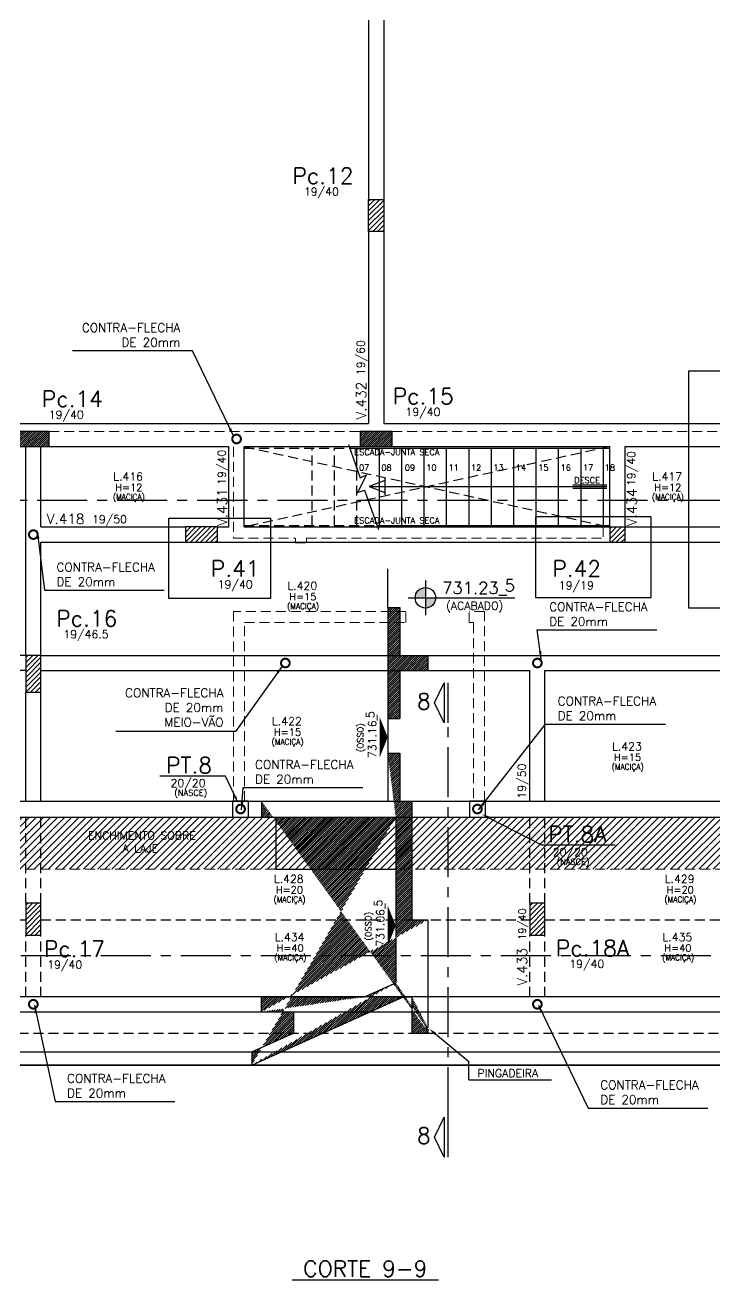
# Model space of a CAD drawing. Header units: inches. Extents: x 17515 to 34518, y -9122 to -4917.
# Drawn here: x 26592 to 27455, y -8378 to -6810 of the extents above; entities that cross this region are included whole.
import ezdxf
from ezdxf.enums import TextEntityAlignment as Align

# ---------------------------------------------------------------- set-up
doc = ezdxf.new("R2010")
doc.units = ezdxf.units.IN
doc.header["$LTSCALE"] = 50
doc.header["$MEASUREMENT"] = 0
doc.linetypes.add('CENTER', pattern=[2, 1.25, -0.25, 0.25, -0.25])
doc.linetypes.add('HIDDEN', pattern=[0.375, 0.25, -0.125])
for name, color, linetype in [('ALVENARIA', 10, 'HIDDEN'), ('CONTRA-FLECHA', 152, 'Continuous'), ('CORTE-FORMA', 1, 'Continuous'), ('COTA', 6, 'Continuous'), ('ESCADA', 8, 'Continuous'), ('FO-HACHURA_PILAR-CONT', 252, 'Continuous'), ('FO-HACHURA_PILAR-MORRE', 252, 'Continuous'), ('FO-TEXTO-LAJES', 152, 'Continuous'), ('FO-TEXTO-VIGAS', 3, 'Continuous'), ('NIVEL', 3, 'Continuous'), ('NIVEL-ARQUITETURA', 3, 'Continuous'), ('P-C', 1, 'Continuous'), ('P-M', 7, 'Continuous'), ('P-N', 5, 'Continuous'), ('TEXTO', 3, 'Continuous')]:
    doc.layers.add(name, color=color, linetype=linetype)
for name, color, linetype, lineweight in [('FO-Textos dos pilares', 3, 'Continuous', 20), ('FO-Vigas', 2, 'Continuous', 30), ('SEM LAJE', 8, 'Continuous', 30)]:
    doc.layers.add(name, color=color, linetype=linetype, lineweight=lineweight)
doc.styles.add('ROMANS', font='romans.shx')
doc.dimstyles.new('NOTA', dxfattribs={"dimscale": 5, "dimtxt": 2, "dimasz": 2, "dimexe": 1.5, "dimexo": 2, "dimgap": 1, "dimtad": 1, "dimdec": 1, "dimzin": 12, "dimdsep": 46, "dimtxsty": 'ROMANS', "dimcen": 0.09, "dimclrd": 8, "dimclre": 8, "dimclrt": 3, "dimadec": 0, "dimazin": 0, "dimtfac": 1, "dimtdec": 1, "dimtofl": 0, "dimtmove": 0, "dimatfit": 3, "dimfxl": 1, "dimtolj": 1, "dimtzin": 12, "dimarcsym": 0})
pattern_1 = [(45, (7347.2887, 0), (-3.0935922, 3.0935922), [])]
pattern_2 = [(45, (7347.2887, 0), (-1.32582521, 1.32582521), [])]

msp = doc.modelspace()

# ---------------------------------------------------------------- hatches: boundary and pattern name
at = {"layer": 'CORTE-FORMA'}
h = msp.add_hatch(dxfattribs=at)
h.set_pattern_fill('ANSI31', color=70, scale=15)
h.set_pattern_definition([(45, (7379.0001, 0), (-1.32582521, 1.32582521), [])])
h.paths.add_polyline_path([(27045.688, -7676.65), (27060.688, -7676.65), (27060.688, -7616.65), (27095.688, -7616.65), (27095.688, -7597.65), (27060.688, -7597.65), (27060.688, -7537.65), (27045.688, -7537.65)])
h = msp.add_hatch(dxfattribs=at)
h.set_pattern_fill('ANSI31', color=70, scale=15)
h.set_pattern_definition(pattern_2)
edge = h.paths.add_edge_path()
edge.add_line((27075.688, -7928.15), (27095.688, -7928.15))
edge.add_line((26887.688, -8043.15), (26927.688, -8043.15))
edge.add_line((27065.536, -8024.15), (27075.688, -8024.15))
edge.add_line((26887.688, -8024.15), (27016.799, -8024.15))
edge.add_line((26887.688, -8043.15), (26887.688, -8024.15))
edge.add_line((27016.799, -8024.15), (27055.688, -8006.65))
edge.add_line((26875.688, -8109.582), (27065.536, -8024.15))
edge.add_line((26927.688, -8043.15), (26927.688, -8069.733))
edge.add_line((26875.688, -8093.133), (26927.688, -8069.733))
edge.add_line((26875.688, -8093.133), (26875.688, -8109.582))
edge.add_line((27075.688, -7779.65), (27075.688, -7928.15))
edge.add_line((27055.688, -7799.65), (27055.688, -8006.65))
edge.add_line((27093.688, -8062.733), (27093.688, -8064.733))
edge.add_line((27095.688, -8064.733), (27095.688, -8069.651))
edge.add_line((27095.688, -7928.15), (27095.688, -8062.733))
edge.add_line((27075.688, -8024.15), (27075.688, -8069.651))
edge.add_line((27075.688, -8069.651), (27095.688, -8069.651))
edge.add_line((27095.688, -8062.733), (27093.688, -8062.733))
edge.add_line((27095.688, -8064.733), (27093.688, -8064.733))
edge.add_line((26887.688, -7779.65), (27045.688, -7779.65))
edge.add_line((26887.688, -7779.65), (26887.688, -7799.65))
edge.add_line((26887.688, -7799.65), (27055.688, -7799.65))
edge.add_line((27045.688, -7719.65), (27045.688, -7779.65))
edge.add_line((27060.688, -7779.65), (27075.688, -7779.65))
edge.add_line((27060.688, -7719.65), (27060.688, -7779.65))
edge.add_line((27045.688, -7719.65), (27060.688, -7719.65))
h = msp.add_hatch(dxfattribs=at)
h.set_pattern_fill('ANSI31', color=40, scale=50)
h.set_pattern_definition([(45, (7347.2887, 1640.526), (-4.4194174, 4.4194174), [])])
h.paths.add_polyline_path([(28470.688, -7799.65), (25898.721, -7799.65), (25898.721, -7864.65), (28398.638, -7864.65), (28398.638, -8024.15), (28470.688, -8024.15)])
at = {"layer": 'FO-HACHURA_PILAR-CONT'}
h = msp.add_hatch(dxfattribs=at)
h.set_pattern_fill('ANSI31', color=256, scale=15)
h.set_pattern_definition(pattern_2)
h.paths.add_polyline_path([(26622.671, -7336.65), (26622.671, -7327.15), (26622.671, -7317.65), (26602.671, -7317.65), (26582.671, -7317.65), (26582.671, -7327.15), (26582.671, -7336.65), (26602.671, -7336.65)])
h = msp.add_hatch(dxfattribs=at)
h.set_pattern_fill('ANSI31', color=256, scale=15)
h.set_pattern_definition(pattern_2)
h.paths.add_polyline_path([(27011.221, -7317.65), (27011.221, -7327.15), (27011.221, -7336.65), (27031.221, -7336.65), (27051.221, -7336.65), (27051.221, -7327.15), (27051.221, -7317.65), (27031.221, -7317.65)])
at = {"layer": 'FO-HACHURA_PILAR-MORRE'}
h = msp.add_hatch(dxfattribs=at)
h.set_pattern_fill('ANSI31', color=256, scale=35)
h.set_pattern_definition(pattern_1)
h.paths.add_polyline_path([(27021.688, -7027.65), (27040.688, -7027.65), (27040.688, -7067.65), (27021.688, -7067.65)])
h = msp.add_hatch(dxfattribs=at)
h.set_pattern_fill('ANSI31', color=256, scale=35)
h.set_pattern_definition(pattern_1)
h.paths.add_polyline_path([(26792.721, -7437.15), (26792.721, -7446.65), (26792.721, -7456.15), (26812.721, -7456.15), (26832.721, -7456.15), (26832.721, -7446.65), (26832.721, -7437.15), (26812.721, -7437.15)])
h = msp.add_hatch(dxfattribs=at)
h.set_pattern_fill('ANSI31', color=256, scale=35)
h.set_pattern_definition(pattern_1)
h.paths.add_polyline_path([(27342.221, -7456.15), (27342.221, -7437.15), (27323.221, -7437.15), (27323.221, -7456.15)])
h = msp.add_hatch(dxfattribs=at)
h.set_pattern_fill('ANSI31', color=256, scale=35)
h.set_pattern_definition(pattern_1)
h.paths.add_polyline_path([(26593.187, -7597.65), (26593.187, -7644.15), (26612.187, -7644.15), (26612.187, -7597.65)])
h = msp.add_hatch(dxfattribs=at)
h.set_pattern_fill('ANSI31', color=256, scale=35)
h.set_pattern_definition(pattern_1)
h.paths.add_polyline_path([(26612.187, -7907.187), (26602.687, -7907.187), (26593.187, -7907.187), (26593.187, -7927.187), (26593.187, -7947.187), (26602.687, -7947.187), (26612.187, -7947.187), (26612.187, -7927.187)])
h = msp.add_hatch(dxfattribs=at)
h.set_pattern_fill('ANSI31', color=256, scale=35)
h.set_pattern_definition(pattern_1)
h.paths.add_polyline_path([(27242.171, -7907.187), (27232.671, -7907.187), (27223.171, -7907.187), (27223.171, -7927.187), (27223.171, -7947.187), (27232.671, -7947.187), (27242.171, -7947.187), (27242.171, -7927.187)])
at = {"layer": 'NIVEL-ARQUITETURA'}
h = msp.add_hatch(color=1, dxfattribs=at)
h.paths.add_polyline_path([(27104.622, -7530.582), (27105.598, -7525.674), (27092.773, -7525.674), (27092.773, -7534.603), (27098.093, -7537.248), (27101.842, -7534.743)])
h.paths.add_polyline_path([(27092.773, -7534.603), (27092.773, -7538.499), (27097.681, -7537.523), (27098.093, -7537.248)])
h.paths.add_polyline_path([(27092.773, -7512.849), (27087.865, -7513.826), (27083.705, -7516.606), (27080.925, -7520.766), (27079.948, -7525.674), (27092.773, -7525.674)])

# ---------------------------------------------------------------- linework, layer by layer
for points in [[(27421.869, -7241.903), (27736.211, -7241.903), (27736.211, -7538.738), (27421.869, -7538.738)], [(26771.959, -7426.096), (26898.956, -7426.096), (26898.956, -7526.637), (26771.959, -7526.637)], [(27374.861, -7424.273), (27230.535, -7424.273), (27230.535, -7525.177), (27374.861, -7525.177)]]:
    msp.add_lwpolyline(points, close=True)
at = {"layer": 'ALVENARIA', "lineweight": 5}
for p, q in [((26622.671, -7317.65), (27011.221, -7317.65)), ((27051.221, -7317.65), (27463.221, -7317.65)), ((26852.721, -7337.15), (26852.721, -7451.15)), ((26852.721, -7451.15), (26930.221, -7451.15)), ((26930.221, -7451.15), (26930.221, -7451.65)), ((26930.221, -7451.15), (26930.221, -7451.65)), ((26930.221, -7451.65), (26930.221, -7457.15)), ((26930.221, -7457.15), (26944.221, -7457.15)), ((26944.221, -7451.65), (26944.221, -7451.15)), ((26944.221, -7451.15), (27314.721, -7451.15)), ((26944.221, -7451.65), (26944.221, -7451.15)), ((26944.221, -7457.15), (26944.221, -7451.65)), ((26852.721, -7542.65), (26852.721, -7779.65)), ((27068.221, -7542.65), (26852.721, -7542.65)), ((27068.221, -7556.65), (27068.221, -7542.65)), ((27166.721, -7542.65), (27147.221, -7542.65)), ((27147.221, -7556.65), (27147.221, -7542.65)), ((27166.721, -7779.65), (27166.721, -7542.65)), ((26866.721, -7779.65), (26866.721, -7556.65)), ((26866.721, -7556.65), (27068.221, -7556.65)), ((27147.221, -7556.65), (27152.721, -7556.65)), ((27152.721, -7557.15), (27152.721, -7556.65)), ((27152.721, -7557.15), (27152.721, -7556.65)), ((27152.721, -7557.15), (27152.721, -7779.65)), ((25898.638, -7864.65), (28398.638, -7864.65))]:
    msp.add_line(p, q, dxfattribs=at)
at = {"layer": 'ALVENARIA', "lineweight": 5, "flags": 128}
msp.add_lwpolyline([(27314.721, -7437.15), (27314.721, -7451.15)], dxfattribs=at)
at = {"layer": 'CONTRA-FLECHA', "linetype": 'Continuous', "const_width": 2.56}
for points in [[(26852.903, -7330.969, 1), (26860.54, -7323.332, 1)], [(26598.869, -7450.469, 1), (26606.506, -7442.832, 1)], [(26913.861, -7610.969, 1), (26921.498, -7603.332, 1)], [(27228.853, -7610.969, 1), (27236.49, -7603.332, 1)], [(26857.903, -7793.469, 1), (26865.54, -7785.832, 1)], [(27153.903, -7793.469, 1), (27161.54, -7785.832, 1)], [(26598.869, -8037.469, 1), (26606.506, -8029.832, 1)], [(27228.853, -8037.469, 1), (27236.49, -8029.832, 1)]]:
    msp.add_lwpolyline(points, format="xyb", close=True, dxfattribs=at)
at = {"layer": 'CORTE-FORMA', "color": 8}
for p, q in [((27045.688, -7537.65), (27045.688, -7489.599)), ((27045.688, -7676.65), (27045.688, -7719.65))]:
    msp.add_line(p, q, dxfattribs=at)
at = {"layer": 'CORTE-FORMA'}
for p, q in [((27045.688, -7537.65), (27045.688, -7676.65)), ((27060.688, -7537.65), (27060.688, -7597.65)), ((27060.688, -7597.65), (27095.688, -7597.65)), ((27095.688, -7597.65), (27095.688, -7616.65)), ((27060.688, -7616.65), (27060.688, -7676.65)), ((27060.688, -7616.65), (27095.688, -7616.65)), ((27045.688, -7719.65), (27045.688, -7779.65)), ((27060.688, -7719.65), (27060.688, -7779.65)), ((26887.688, -7779.65), (26887.688, -7799.65)), ((26887.688, -7779.65), (27045.688, -7779.65)), ((27060.688, -7779.65), (27075.688, -7779.65)), ((27075.688, -7779.65), (27075.688, -7928.15)), ((26887.688, -7799.65), (27055.688, -7799.65)), ((27055.688, -7799.65), (27055.688, -8006.65)), ((27075.688, -7928.15), (27095.688, -7928.15)), ((27095.688, -7928.15), (27095.688, -8062.733)), ((27016.799, -8024.15), (27055.688, -8006.65)), ((26875.688, -8109.582), (27065.536, -8024.15)), ((26887.688, -8043.15), (26887.688, -8024.15)), ((26887.688, -8024.15), (27016.799, -8024.15)), ((27065.536, -8024.15), (27075.688, -8024.15)), ((27075.688, -8024.15), (27075.688, -8069.651)), ((26887.688, -8043.15), (26927.688, -8043.15)), ((26927.688, -8043.15), (26927.688, -8069.733)), ((26875.688, -8093.133), (26927.688, -8069.733)), ((27075.688, -8069.651), (27095.688, -8069.651)), ((27095.688, -8062.733), (27093.688, -8062.733)), ((27093.688, -8062.733), (27093.688, -8064.733)), ((27095.688, -8064.733), (27093.688, -8064.733)), ((27095.688, -8064.733), (27095.688, -8069.651)), ((26875.688, -8093.133), (26875.688, -8109.582))]:
    msp.add_line(p, q, dxfattribs=at)
at = {"layer": 'CORTE-FORMA', "color": 70}
for p, q in [((27045.688, -7537.65), (27060.688, -7537.65)), ((27045.688, -7676.65), (27060.688, -7676.65)), ((27045.688, -7719.65), (27060.688, -7719.65))]:
    msp.add_line(p, q, dxfattribs=at)
at = {"layer": 'CORTE-FORMA', "color": 4}
for p, q in [((26905.688, -7799.65), (26905.688, -7864.65)), ((26905.688, -7864.65), (27055.688, -7864.65))]:
    msp.add_line(p, q, dxfattribs=at)
at = {"layer": 'COTA', "color": 8}
for p, q in [((26842.911, -7748.538), (26760.669, -7748.538)), ((26854.522, -7773.345), (26842.911, -7748.538)), ((27172.163, -7800.513), (27238.018, -7834.445)), ((27238.018, -7834.445), (27330.036, -7834.445))]:
    msp.add_line(p, q, dxfattribs=at)
at = {"layer": 'COTA'}
msp.add_line((27075.688, -7928.15), (27095.688, -7928.15), dxfattribs=at)
at = {"layer": 'COTA', "color": 8}
for points in [[(26856.032, -7772.638), (26858.761, -7782.402), (26853.013, -7774.051)], [(27171.399, -7801.994), (27163.273, -7795.933), (27172.926, -7799.031)]]:
    msp.add_solid(points, dxfattribs=at)
at = {"layer": 'ESCADA', "linetype": 'HIDDEN'}
for p, q in [((26866.221, -7338.65), (26998.236, -7338.65)), ((26951.221, -7435.15), (26951.221, -7338.65)), ((26979.221, -7435.15), (26979.221, -7338.65)), ((27007.221, -7435.15), (27007.221, -7364.03)), ((26866.221, -7435.15), (27032.4, -7435.15))]:
    msp.add_line(p, q, dxfattribs=at)
at = {"layer": 'ESCADA'}
for p, q in [((26996.679, -7334.251), (27011.386, -7375.793)), ((26998.236, -7338.65), (27323.221, -7338.65)), ((27007.221, -7364.03), (27007.221, -7338.65)), ((27035.221, -7435.15), (27035.221, -7338.65)), ((27063.221, -7435.15), (27063.221, -7338.65)), ((27091.221, -7435.15), (27091.221, -7338.65)), ((27119.221, -7435.15), (27119.221, -7338.65)), ((27147.221, -7435.15), (27147.221, -7338.65)), ((27175.221, -7435.15), (27175.221, -7338.65)), ((27203.221, -7435.15), (27203.221, -7338.65)), ((27231.221, -7435.15), (27231.221, -7338.65)), ((27259.221, -7435.15), (27259.221, -7338.65)), ((27287.221, -7435.15), (27287.221, -7338.65)), ((27315.221, -7435.15), (27315.221, -7338.65)), ((27019.15, -7371.85), (27008.055, -7393.913)), ((27011.386, -7375.793), (27019.15, -7371.85)), ((27008.055, -7393.913), (27016.795, -7391.072)), ((27016.795, -7391.072), (27034.225, -7440.306)), ((27032.4, -7435.15), (27323.221, -7435.15))]:
    msp.add_line(p, q, dxfattribs=at)
at = {"layer": 'FO-Vigas'}
for p, q in [((27021.688, -6587.116), (27021.688, -7027.65)), ((27040.688, -6587.116), (27040.688, -7027.65)), ((27021.688, -7067.65), (27021.688, -7307.65)), ((27040.688, -7067.65), (27040.688, -7307.65)), ((26209.221, -7307.65), (27021.688, -7307.65)), ((27040.688, -7307.65), (27718.721, -7307.65)), ((26593.187, -7597.65), (26593.187, -7336.65)), ((26612.187, -7437.15), (26612.187, -7336.65)), ((26622.671, -7336.65), (26847.221, -7336.65)), ((26847.221, -7437.15), (26847.221, -7336.65)), ((26866.221, -7437.15), (26866.221, -7336.65)), ((26866.221, -7336.65), (27011.221, -7336.65)), ((27051.221, -7336.65), (27323.221, -7336.65)), ((27323.221, -7437.15), (27323.221, -7336.65)), ((27342.221, -7336.65), (27463.221, -7336.65)), ((27342.221, -7437.15), (27342.221, -7336.65)), ((26612.187, -7437.15), (26792.721, -7437.15)), ((26832.721, -7437.15), (26847.221, -7437.15)), ((26866.221, -7437.15), (27323.221, -7437.15)), ((27342.221, -7437.15), (27463.221, -7437.15)), ((26612.187, -7456.15), (26792.721, -7456.15)), ((26612.187, -7597.65), (26612.187, -7456.15)), ((26832.721, -7456.15), (27323.221, -7456.15)), ((27342.221, -7456.15), (27463.221, -7456.15)), ((26593.187, -7597.65), (26369.221, -7597.65)), ((26612.187, -7597.65), (27563.121, -7597.65)), ((26593.187, -7616.65), (26369.221, -7616.65)), ((26612.187, -7616.65), (27223.171, -7616.65)), ((27223.171, -7779.65), (27223.171, -7616.65)), ((27242.171, -7616.65), (27563.121, -7616.65)), ((27242.171, -7779.65), (27242.171, -7616.65)), ((26593.187, -7779.65), (26593.187, -7644.15)), ((26612.187, -7779.65), (26612.187, -7644.15)), ((26369.221, -7779.65), (28530.688, -7779.65)), ((25649.364, -7799.65), (28470.688, -7799.65)), ((28470.688, -8024.15), (25649.364, -8024.15)), ((25649.364, -8043.15), (28470.688, -8043.15)), ((25589.364, -8093.133), (28530.688, -8093.133)), ((25589.364, -8109.582), (28500.688, -8109.582)), ((28530.688, -8109.582), (25620.103, -8109.582))]:
    msp.add_line(p, q, dxfattribs=at)
at = {"layer": 'FO-Vigas', "linetype": 'HIDDEN'}
for p, q in [((26593.187, -7907.187), (26593.187, -7799.65)), ((26612.187, -7907.187), (26612.187, -7799.65)), ((27223.171, -7907.187), (27223.171, -7799.65)), ((27242.171, -7907.187), (27242.171, -7799.65)), ((26228.221, -7928.15), (26593.187, -7928.15)), ((26612.187, -7928.15), (27223.138, -7928.15)), ((27242.138, -7928.15), (27563.121, -7928.15)), ((26593.187, -8024.15), (26593.187, -7947.187)), ((26612.187, -8024.15), (26612.187, -7947.187)), ((27223.171, -8024.15), (27223.171, -7947.15)), ((27242.171, -8024.15), (27242.171, -7947.15)), ((26209.188, -8069.651), (28368.221, -8069.651))]:
    msp.add_line(p, q, dxfattribs=at)
at = {"layer": 'NIVEL', "color": 1}
for points in [[(27045.688, -7699.917, 0, 50, 0), (27035.688, -7699.917, 50, 50, 0)], [(27055.688, -7935.576, 0, 50, 0), (27045.688, -7935.576, 50, 50, 0)]]:
    msp.add_lwpolyline(points, format="xyseb", dxfattribs=at)
at = {"layer": 'NIVEL-ARQUITETURA', "color": 1}
for p, q in [((27092.773, -7504.132), (27092.773, -7547.217)), ((27071.231, -7525.674), (27204.646, -7525.674))]:
    msp.add_line(p, q, dxfattribs=at)
msp.add_circle((27092.773, -7525.674), 12.825, dxfattribs=at)
at = {"layer": 'P-C'}
for points in [[(26622.671, -7336.65), (26622.671, -7327.15), (26622.671, -7317.65), (26602.671, -7317.65), (26582.671, -7317.65), (26582.671, -7327.15), (26582.671, -7336.65), (26602.671, -7336.65), (26622.671, -7336.65)], [(27011.221, -7317.65), (27011.221, -7327.15), (27011.221, -7336.65), (27031.221, -7336.65), (27051.221, -7336.65), (27051.221, -7327.15), (27051.221, -7317.65), (27031.221, -7317.65), (27011.221, -7317.65)]]:
    msp.add_lwpolyline(points, close=True, dxfattribs=at)
at = {"layer": 'P-M'}
for p, q in [((27323.221, -7437.15), (27323.221, -7456.15)), ((27323.221, -7437.15), (27342.221, -7437.15)), ((27342.221, -7456.15), (27342.221, -7437.15)), ((27323.221, -7456.15), (27342.221, -7456.15)), ((26612.187, -7597.65), (26593.187, -7597.65)), ((26593.187, -7597.65), (26593.187, -7644.15)), ((26612.187, -7644.15), (26612.187, -7597.65)), ((26612.187, -7644.15), (26593.187, -7644.15))]:
    msp.add_line(p, q, dxfattribs=at)
for points in [[(27021.688, -7027.65), (27040.688, -7027.65), (27040.688, -7067.65), (27021.688, -7067.65)], [(26792.721, -7437.15), (26792.721, -7446.65), (26792.721, -7456.15), (26812.721, -7456.15), (26832.721, -7456.15), (26832.721, -7446.65), (26832.721, -7437.15), (26812.721, -7437.15), (26792.721, -7437.15)], [(26612.187, -7907.187), (26602.687, -7907.187), (26593.187, -7907.187), (26593.187, -7927.187), (26593.187, -7947.187), (26602.687, -7947.187), (26612.187, -7947.187), (26612.187, -7927.187), (26612.187, -7907.187)], [(27242.171, -7907.187), (27232.671, -7907.187), (27223.171, -7907.187), (27223.171, -7927.187), (27223.171, -7947.187), (27232.671, -7947.187), (27242.171, -7947.187), (27242.171, -7927.187), (27242.171, -7907.187)]]:
    msp.add_lwpolyline(points, close=True, dxfattribs=at)
at = {"layer": 'P-N'}
for points in [[(26871.721, -7799.65), (26871.721, -7779.65), (26851.721, -7779.65), (26851.721, -7799.65)], [(27167.721, -7799.65), (27167.721, -7779.65), (27147.721, -7779.65), (27147.721, -7799.65)]]:
    msp.add_lwpolyline(points, close=True, dxfattribs=at)
at = {"layer": 'SEM LAJE', "linetype": 'HIDDEN'}
for p, q in [((26866.221, -7336.65), (27323.221, -7437.15)), ((27323.221, -7336.65), (26866.221, -7437.15))]:
    msp.add_line(p, q, dxfattribs=at)
at = {"layer": 'TEXTO', "color": 8}
for p, q in [((27042.046, -7379.089), (27022.532, -7386.589)), ((27042.046, -7376.089), (27042.046, -7397.089)), ((27277.134, -7384.589), (27319.33, -7384.589)), ((27022.532, -7386.589), (27319.33, -7386.589)), ((27022.532, -7386.589), (27042.046, -7394.089)), ((27277.134, -7388.589), (27319.33, -7388.589)), ((27105.157, -8070.658), (27147.123, -8105.251)), ((27147.123, -8128.139), (27147.123, -8105.251)), ((27147.123, -8128.139), (27250.495, -8128.139))]:
    msp.add_line(p, q, dxfattribs=at)
at = {"layer": 'TEXTO', "color": 8, "linetype": 'CENTER'}
for p, q in [((26507.665, -7403.633), (27521.065, -7403.633)), ((27121.241, -8174.793), (27121.241, -7681.974)), ((25486.996, -7972.633), (28611.076, -7972.633))]:
    msp.add_line(p, q, dxfattribs=at)
at = {"layer": 'TEXTO', "color": 3}
for p, q in [((27121.241, -7681.974), (27121.241, -7631.974)), ((27121.241, -8224.793), (27121.241, -8174.793))]:
    msp.add_line(p, q, dxfattribs=at)
for points in [[(27116.241, -7631.974), (27116.241, -7681.974), (27104.241, -7656.974), (27116.241, -7631.974)], [(27116.241, -8174.793), (27116.241, -8224.793), (27104.241, -8199.793), (27116.241, -8174.793)]]:
    msp.add_lwpolyline(points, dxfattribs=at)
at = {"layer": 'TEXTO', "color": 8}
msp.add_solid([(27104.097, -8071.944), (27106.217, -8069.372), (27097.441, -8064.297)], dxfattribs=at)

# ---------------------------------------------------------------- texts
at = {"layer": 'CONTRA-FLECHA', "char_height": 11, "style": 'ROMANS'}
for s, insert, attachment_point in [('{\\Fromans.shx;CONTRA-FLECHA\\PDE 20mm}', (26786.449, -7197.216), 6), ('{\\Fromans.shx;CONTRA-FLECHA\\PDE 20mm}', (26631.654, -7496.497), 4), ('{\\Fromans.shx;CONTRA-FLECHA\\PDE 20mm}', (27247.497, -7546.117), 4), ('{\\Fromans.shx;CONTRA-FLECHA\\PDE 20mm\\PMEIO-VÃO}', (26840.363, -7662.847), 6), ('{\\Fromans.shx;CONTRA-FLECHA\\PDE 20mm}', (27258.03, -7663.89), 4), ('{\\Fromans.shx;CONTRA-FLECHA\\PDE 20mm}', (26879.76, -7743.212), 4), ('{\\Fromans.shx;CONTRA-FLECHA\\PDE 20mm}', (26644.87, -8135.505), 4), ('{\\Fromans.shx;CONTRA-FLECHA\\PDE 20mm}', (27311.288, -8143.632), 4)]:
    msp.add_mtext(s, dxfattribs=dict(at, insert=insert, attachment_point=attachment_point))
at = {"layer": 'FO-TEXTO-LAJES', "style": 'ROMANS'}
for s, p in [('L.416', (26702.5, -7379.102)), ('L.417', (27376.239, -7379.102)), ('L.420', (26920.217, -7515.567)), ('L.422', (26900.884, -7684.962)), ('L.423', (27325.949, -7716.373)), ('L.428', (26903.3, -7882.05)), ('L.429', (27391.834, -7882.05)), ('L.434', (26904.296, -7954.655)), ('L.435', (27388.97, -7954.655))]:
    msp.add_text(s, height=10, dxfattribs=at).set_placement(p)
at = {"layer": 'FO-TEXTO-LAJES', "color": 3, "style": 'ROMANS'}
for s, p in [('H=12', (26704.927, -7392.184)), ('H=12', (27378.666, -7392.184)), ('H=15', (26922.644, -7528.648)), ('H=15', (26903.311, -7698.044)), ('H=15', (27328.376, -7729.454)), ('H=20', (26905.727, -7895.131)), ('H=20', (27394.261, -7895.131)), ('H=40', (26906.723, -7967.736)), ('H=40', (27391.397, -7967.736))]:
    msp.add_text(s, height=9, dxfattribs=at).set_placement(p)
at = {"layer": 'FO-TEXTO-LAJES', "color": 4, "style": 'ROMANS', "width": 0.9}
for p in [(26702.182, -7403.401), (27375.921, -7403.401), (26919.898, -7539.866), (26900.566, -7709.262), (27325.631, -7740.672), (26902.982, -7906.349), (27391.516, -7906.349), (26903.978, -7978.954), (27388.652, -7978.954)]:
    msp.add_text('(MACIÇA)', height=7.5, dxfattribs=at).set_placement(p)
at = {"layer": 'FO-TEXTO-VIGAS', "style": 'ROMANS'}
for s, height, p in [('19/60', 10, (27016.983, -7247.341)), ('19/40', 10, (26843.193, -7384.441)), ('19/40', 10, (27355.009, -7385.951)), ('19/50', 10, (27218.247, -7776.584)), ('19/40', 9, (27218.247, -7953.129))]:
    msp.add_text(s, height=height, rotation=90, dxfattribs=at).set_placement(p)
at = {"layer": 'FO-TEXTO-VIGAS', "color": 1, "style": 'ROMANS'}
for s, p in [('V.432', (27018.815, -7302.727)), ('V.431', (26845.026, -7435.914)), ('V.434', (27356.842, -7436.102)), ('V.433', (27219.773, -8010.435))]:
    msp.add_text(s, height=12.5, rotation=90, dxfattribs=at).set_placement(p)
msp.add_text('V.418', height=12.5, dxfattribs=at).set_placement((26619.444, -7433.384))
at = {"layer": 'FO-TEXTO-VIGAS', "style": 'ROMANS'}
msp.add_text('19/50', height=10, dxfattribs=at).set_placement((26676.052, -7432.564))
at = {"layer": 'FO-Textos dos pilares', "color": 1, "style": 'ROMANS'}
for s, p in [('Pc.12', (26926.571, -7008.33)), ('Pc.14', (26613.392, -7287.144)), ('Pc.15', (27051.858, -7283.691)), ('P.41', (26824.582, -7499.203)), ('P.42', (27251.419, -7499.203)), ('Pc.16', (26631.375, -7561.512)), ('PT.8', (26768.591, -7744.914)), ('PT.8A', (27246.317, -7831.178)), ('Pc.17', (26615.944, -7974.414)), ('Pc.18A', (27255.849, -7973.537))]:
    msp.add_text(s, height=20, dxfattribs=at).set_placement(p)
at = {"layer": 'FO-Textos dos pilares', "color": 3, "style": 'ROMANS'}
for s, p in [('19/40', (26940.9, -7023.022)), ('19/40', (26621.976, -7301.836)), ('19/40', (27067.792, -7298.383)), ('19/40', (26833.166, -7513.895)), ('19/19', (27259.538, -7515.153)), ('19/46.5', (26640.223, -7576.205)), ('20/20', (26774.156, -7762.212)), ('20/20', (27251.881, -7848.476)), ('19/40', (26620.062, -7989.106)), ('19/40', (27272.57, -7988.229))]:
    msp.add_text(s, height=10, dxfattribs=at).set_placement(p)
at = {"layer": 'FO-Textos dos pilares', "color": 4, "style": 'ROMANS'}
for p in [(26778.941, -7773.072), (27256.666, -7859.337)]:
    msp.add_text('(NASCE)', height=7.5, dxfattribs=at).set_placement(p)
at = {"layer": 'NIVEL', "color": 3, "style": 'ROMANS'}
for s, p in [('5', (27028.872, -7671.692)), ('731.16_', (27031.335, -7699.029)), ('5', (27038.872, -7907.35)), ('731.06_', (27041.335, -7934.688))]:
    msp.add_text(s, height=10, rotation=90, dxfattribs=at).set_placement(p, align=Align.CENTER)
at = {"layer": 'NIVEL', "color": 4, "style": 'ROMANS'}
for p in [(27015.123, -7700.465), (27025.123, -7936.124)]:
    msp.add_text('(OSSO)', height=7.5, rotation=90, dxfattribs=at).set_placement(p, align=Align.CENTER)
at = {"layer": 'NIVEL-ARQUITETURA', "color": 1, "style": 'ROMANS'}
for s, p in [('731.23_', (27113.628, -7520.815)), ('5', (27191.883, -7517.795))]:
    msp.add_text(s, height=15, dxfattribs=at).set_placement(p)
at = {"layer": 'NIVEL-ARQUITETURA', "color": 3, "style": 'ROMANS'}
msp.add_text('(ACABADO)', height=10, dxfattribs=at).set_placement((27154.387, -7540.553), align=Align.CENTER)
at = {"layer": 'TEXTO', "color": 4, "style": 'ROMANS'}
for s, p in [('ESCADA-JUNTA SECA', (27003.846, -7347.38)), ('07', (27009.701, -7366.749)), ('08', (27037.701, -7366.749)), ('09', (27066.975, -7366.749)), ('10', (27093.701, -7366.749)), ('11', (27121.701, -7366.749)), ('12', (27149.701, -7366.749)), ('13', (27177.701, -7366.749)), ('14', (27205.701, -7366.749)), ('15', (27233.701, -7366.749)), ('16', (27261.701, -7366.749)), ('17', (27289.701, -7366.749)), ('18', (27316.876, -7366.749)), ('DESCE', (27278.762, -7382.464)), ('ESCADA-JUNTA SECA', (27003.846, -7432.733))]:
    msp.add_text(s, height=7.5, dxfattribs=at).set_placement(p)
at = {"layer": 'TEXTO', "color": 1, "style": 'ROMANS'}
for s, p in [('8', (27082.199, -7665.042)), ('8', (27082.199, -8207.861)), ('%%U CORTE 9-9 ', (26926.323, -8374.128))]:
    msp.add_text(s, height=20, dxfattribs=at).set_placement(p)
at = {"layer": 'TEXTO', "color": 3, "style": 'ROMANS'}
for s, p in [('ENCHIMENTO SOBRE', (26671.047, -7827.738)), ('A LAJE', (26714.187, -7843.767))]:
    msp.add_text(s, height=10, dxfattribs=at).set_placement(p)
at = {"layer": 'TEXTO', "style": 'ROMANS'}
msp.add_text('PINGADEIRA', height=10, dxfattribs=at).set_placement((27157.772, -8124.812))

# ---------------------------------------------------------------- leaders
at = {"layer": 'CONTRA-FLECHA', "color": 8, "annotation_type": 0, "has_hookline": 1, "text_width": 134.619}
for points, hookline_direction in [([(26852.903, -7323.332), (26801.449, -7216.883), (26791.449, -7216.883)], 1), ([(26607.46, -7441.877), (26616.654, -7516.164), (26626.654, -7516.164)], 0), ([(27237.444, -7602.377), (27232.497, -7565.784), (27242.497, -7565.784)], 0), ([(26913.861, -7610.969), (26855.363, -7692.728), (26845.363, -7692.728)], 1), ([(27158.998, -7790.802), (27243.03, -7683.556), (27253.03, -7683.556)], 0), ([(26862.998, -7790.802), (26864.76, -7762.878), (26874.76, -7762.878)], 0), ([(26603.964, -8034.802), (26629.87, -8155.171), (26639.87, -8155.171)], 0), ([(27233.948, -8034.802), (27296.288, -8163.298), (27306.288, -8163.298)], 0)]:
    msp.add_leader(points, dimstyle='NOTA', dxfattribs=dict(at, hookline_direction=hookline_direction))

doc.saveas('drawing.dxf')
